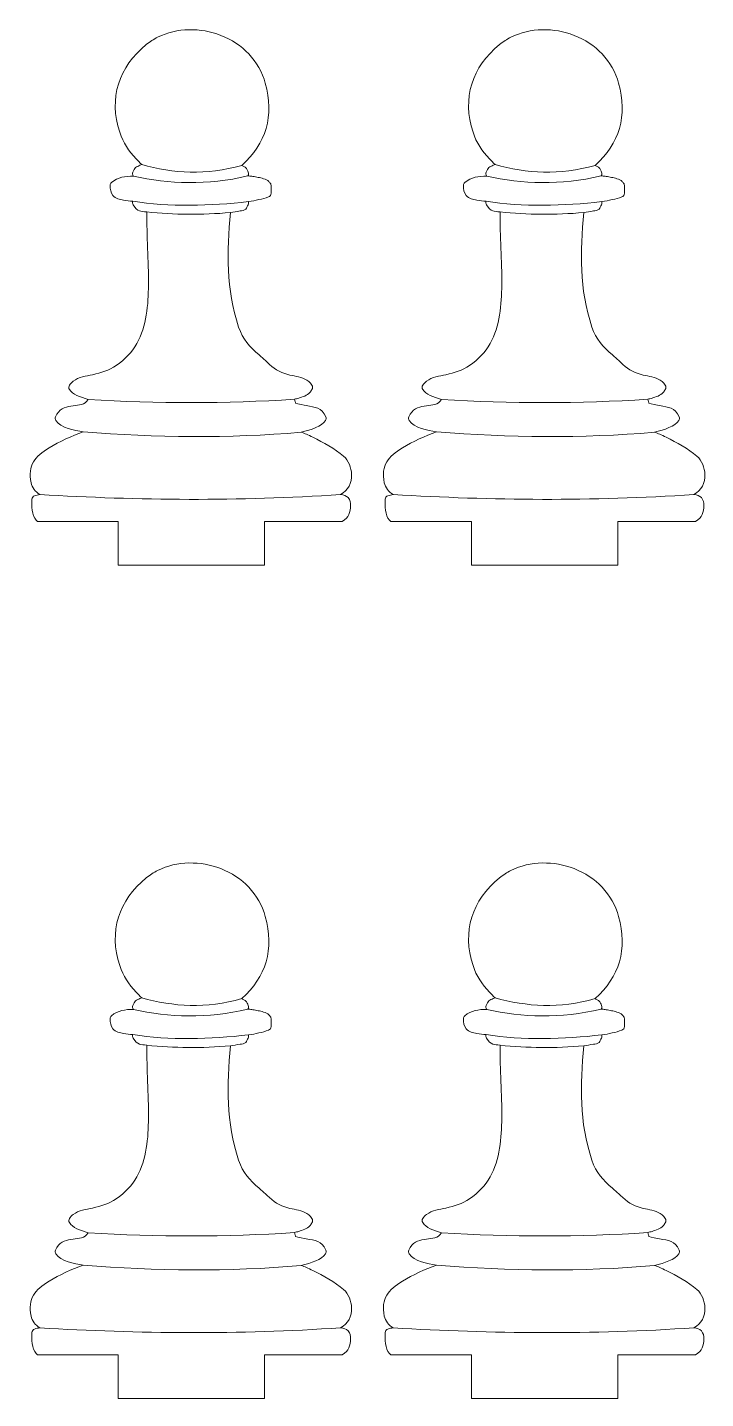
# Model space of a CAD drawing. Header units: millimetres. Extents: x 1411 to 2294, y -163 to 58.
# Drawn here: x 1626.5 to 1672.9, y -83.5 to 10.3 of the extents above; entities that cross this region are included whole.
import ezdxf

# ---------------------------------------------------------------- set-up
doc = ezdxf.new("R2010")
doc.units = ezdxf.units.MM
doc.header["$MEASUREMENT"] = 0
doc.layers.add('layer 1', color=7, linetype='Continuous')

msp = doc.modelspace()

# ---------------------------------------------------------------- linework, layer by layer
at = {"layer": 'layer 1', "color": 250, "lineweight": 9}
for points in [[(1648.0607, -23.4816), (1648.2794, -23.353), (1648.4475, -23.1947), (1648.5108, -22.9998), (1648.5108, -22.9998), (1648.6252, -22.6477), (1648.7423, -22.1521), (1648.4534, -21.8494), (1648.4534, -21.8494), (1648.3293, -21.7192), (1648.1494, -21.6569), (1647.9482, -21.6349), (1647.9482, -21.6349), (1648.458, -21.3512), (1648.7294, -20.8624), (1648.7006, -20.2605), (1648.7006, -20.2605), (1648.6806, -19.8409), (1648.4872, -19.2849), (1648.1543, -19.0098), (1648.1543, -19.0098), (1647.5483, -18.509), (1646.7451, -18.0755), (1646.0447, -17.7181), (1646.0447, -17.7181), (1645.7314, -17.5583), (1645.4729, -17.4487), (1645.2411, -17.3762), (1645.2411, -17.3762), (1645.945, -17.216), (1646.6455, -16.9667), (1646.908, -16.5745), (1646.908, -16.5745), (1646.9599, -16.4967), (1646.9673, -16.405), (1646.9283, -16.32), (1646.9283, -16.32), (1646.6315, -15.6728), (1646.2217, -15.662), (1645.5971, -15.5514), (1645.5971, -15.5514), (1645.4884, -15.5323), (1644.9915, -15.4483), (1644.8574, -15.3843), (1644.8574, -15.3843), (1644.8522, -15.3572), (1644.8486, -15.3257), (1644.8436, -15.3015), (1644.8436, -15.3015), (1644.8305, -15.2377), (1644.812, -15.1773), (1644.7875, -15.1183), (1644.7875, -15.1183), (1644.889, -15.0941), (1644.9879, -15.0672), (1645.0826, -15.0374), (1645.0826, -15.0374), (1645.3315, -14.9592), (1645.6636, -14.8649), (1645.8378, -14.6582), (1645.8378, -14.6582), (1645.8922, -14.5937), (1645.9339, -14.52), (1645.9815, -14.4506), (1645.9815, -14.4506), (1646.0451, -14.3579), (1646.0438, -14.2411), (1645.9782, -14.1498), (1645.9782, -14.1498), (1645.8509, -13.9728), (1645.6948, -13.8362), (1645.4999, -13.738), (1645.4999, -13.738), (1645.1492, -13.5611), (1644.7072, -13.5306), (1644.327, -13.4272), (1644.327, -13.4272), (1643.7647, -13.2742), (1643.3298, -12.9913), (1642.916, -12.5829), (1642.916, -12.5829), (1642.7402, -12.4094), (1642.5546, -12.2476), (1642.3691, -12.085), (1642.3691, -12.085), (1641.7018, -11.5003), (1641.2586, -11.0437), (1640.9703, -10.1753), (1640.9703, -10.1753), (1640.0952, -7.5389), (1640.1538, -5.059), (1640.4104, -2.3386), (1640.4104, -2.3386), (1640.6282, -2.2983), (1640.8461, -2.263), (1641.0664, -2.2339), (1641.0664, -2.2339), (1641.2036, -2.2156), (1641.3517, -2.2074), (1641.4546, -2.1019), (1641.4546, -2.1019), (1641.5249, -2.0296), (1641.5579, -1.9061), (1641.6144, -1.8154), (1641.6144, -1.8154), (1641.6587, -1.7445), (1641.6668, -1.6635), (1641.6383, -1.5872), (1641.6383, -1.5872), (1642.1246, -1.5174), (1642.6007, -1.4175), (1643.0171, -1.2704), (1643.0171, -1.2704), (1643.1245, -1.2325), (1643.1928, -1.1348), (1643.1916, -1.021), (1643.1916, -1.021), (1643.1916, -1.021), (1643.1859, -0.478), (1643.1859, -0.478), (1643.1859, -0.478), (1643.185, -0.4014), (1643.1551, -0.3356), (1643.0976, -0.2848), (1643.0976, -0.2848), (1643.0476, -0.2407), (1643.0055, -0.1819), (1642.9612, -0.1442), (1642.9612, -0.1442), (1642.8826, -0.0775), (1642.6753, -0.0299), (1642.5751, 0.0032), (1642.5751, 0.0032), (1642.4687, 0.0384), (1642.3224, 0.0615), (1642.2111, 0.0834), (1642.2111, 0.0834), (1642.0988, 0.1055), (1641.9766, 0.1321), (1641.8634, 0.1458), (1641.8634, 0.1458), (1641.7765, 0.1562), (1641.6908, 0.1653), (1641.6059, 0.1708), (1641.6059, 0.1708), (1641.657, 0.2468), (1641.6651, 0.3368), (1641.6284, 0.4211), (1641.6284, 0.4211), (1641.5831, 0.525), (1641.5493, 0.6602), (1641.4556, 0.729), (1641.4556, 0.729), (1641.4028, 0.7677), (1641.3388, 0.7846), (1641.2704, 0.8353), (1641.2704, 0.8353), (1641.2402, 0.8577), (1641.2106, 0.8755), (1641.1815, 0.8908), (1641.1815, 0.8908), (1642.8524, 2.36), (1643.4099, 4.2925), (1642.7953, 6.5129), (1642.7953, 6.5129), (1642.3682, 8.0564), (1641.2251, 9.2117), (1639.748, 9.7876), (1639.748, 9.7876), (1638.3765, 10.3222), (1636.7561, 10.3306), (1635.4285, 9.6605), (1635.4285, 9.6605), (1635.1528, 9.5214), (1634.8922, 9.3538), (1634.6524, 9.159), (1634.6524, 9.159), (1632.7647, 7.6251), (1632.0685, 5.4888), (1632.8318, 3.1542), (1632.8318, 3.1542), (1633.0739, 2.4138), (1633.427, 1.8957), (1633.9588, 1.3385), (1633.9588, 1.3385), (1634.0832, 1.2081), (1634.2107, 1.0807), (1634.3369, 0.952), (1634.3369, 0.952), (1634.2958, 0.9369), (1634.2558, 0.9177), (1634.2122, 0.8934), (1634.2122, 0.8934), (1634.1304, 0.8478), (1633.9872, 0.7991), (1633.9223, 0.7463), (1633.9223, 0.7463), (1633.8279, 0.6694), (1633.7846, 0.5327), (1633.7356, 0.4238), (1633.7356, 0.4238), (1633.6976, 0.3393), (1633.7051, 0.2485), (1633.7566, 0.1714), (1633.7566, 0.1714), (1633.7616, 0.1639), (1633.7665, 0.1562), (1633.7715, 0.1484), (1633.7715, 0.1484), (1633.2296, 0.1622), (1632.6975, 0.0746), (1632.2684, -0.2788), (1632.2684, -0.2788), (1632.2035, -0.3324), (1632.1703, -0.4059), (1632.1732, -0.4899), (1632.1732, -0.4899), (1632.1815, -0.7283), (1632.2092, -0.9818), (1632.3674, -1.1722), (1632.3674, -1.1722), (1632.546, -1.3872), (1632.8347, -1.4525), (1633.098, -1.4937), (1633.098, -1.4937), (1633.3063, -1.5263), (1633.5205, -1.5496), (1633.7354, -1.5698), (1633.7354, -1.5698), (1633.6992, -1.649), (1633.7043, -1.7365), (1633.7504, -1.8126), (1633.7504, -1.8126), (1634.0452, -2.2985), (1634.2807, -2.2502), (1634.6796, -2.2944), (1634.6796, -2.2944), (1634.6801, -3.9641), (1634.812, -5.6302), (1634.7988, -7.296), (1634.7988, -7.296), (1634.7882, -8.6276), (1634.676, -10.1153), (1634.0087, -11.2984), (1634.0087, -11.2984), (1633.6598, -11.9169), (1633.1855, -12.4093), (1632.5954, -12.8024), (1632.5954, -12.8024), (1632.0807, -13.1453), (1631.5743, -13.3124), (1630.976, -13.4386), (1630.976, -13.4386), (1630.5425, -13.5301), (1630.0158, -13.5999), (1629.6575, -13.8769), (1629.6575, -13.8769), (1629.5551, -13.956), (1629.4678, -14.0498), (1629.396, -14.1574), (1629.396, -14.1574), (1629.3376, -14.245), (1629.336, -14.3522), (1629.3919, -14.4414), (1629.3919, -14.4414), (1629.6006, -14.7746), (1630.1342, -14.9881), (1630.6736, -15.1273), (1630.6736, -15.1273), (1630.6736, -15.1273), (1630.5687, -15.2752), (1630.5687, -15.2752), (1630.5687, -15.2752), (1630.0465, -15.7966), (1628.9108, -15.2467), (1628.4415, -16.3245), (1628.4415, -16.3245), (1628.4049, -16.4085), (1628.4128, -16.4979), (1628.4637, -16.5741), (1628.4637, -16.5741), (1628.8103, -17.0943), (1629.7145, -17.2446), (1630.3381, -17.3595), (1630.3381, -17.3595), (1629.5743, -17.6106), (1628.6904, -18.025), (1628.0122, -18.4422), (1628.0122, -18.4422), (1627.0307, -19.0458), (1626.5186, -19.6228), (1626.7634, -20.84), (1626.7634, -20.84), (1626.8309, -21.176), (1627.058, -21.4367), (1627.3662, -21.6401), (1627.3662, -21.6401), (1627.2502, -21.6567), (1627.1313, -21.683), (1627.0088, -21.7211), (1627.0088, -21.7211), (1626.8996, -21.7552), (1626.8276, -21.8508), (1626.8251, -21.9652), (1626.8251, -21.9652), (1626.8154, -22.415), (1626.7956, -23.0479), (1627.121, -23.4026), (1627.121, -23.4026), (1627.1468, -23.4307), (1627.1749, -23.457), (1627.2048, -23.4816), (1627.2048, -23.4816), (1627.2048, -23.4816), (1632.7308, -23.4816), (1632.7308, -23.4816), (1632.7308, -23.4816), (1632.7308, -23.4816), (1632.7308, -26.4816), (1632.7308, -26.4816), (1632.7308, -26.4816), (1632.7308, -26.4816), (1642.7308, -26.4816), (1642.7308, -26.4816), (1642.7308, -26.4816), (1642.7308, -26.4816), (1642.7308, -23.4816), (1642.7308, -23.4816), (1642.7308, -23.4816), (1642.7308, -23.4816), (1648.0607, -23.4816), (1648.0607, -23.4816)], [(1672.234, -23.4816), (1672.4527, -23.353), (1672.6208, -23.1947), (1672.6841, -22.9998), (1672.6841, -22.9998), (1672.7985, -22.6477), (1672.9156, -22.1521), (1672.6267, -21.8494), (1672.6267, -21.8494), (1672.5026, -21.7192), (1672.3227, -21.6569), (1672.1215, -21.6349), (1672.1215, -21.6349), (1672.6313, -21.3512), (1672.9027, -20.8624), (1672.8739, -20.2605), (1672.8739, -20.2605), (1672.8539, -19.8409), (1672.6605, -19.2849), (1672.3276, -19.0098), (1672.3276, -19.0098), (1671.7216, -18.509), (1670.9184, -18.0755), (1670.218, -17.7181), (1670.218, -17.7181), (1669.9047, -17.5583), (1669.6462, -17.4487), (1669.4144, -17.3762), (1669.4144, -17.3762), (1670.1183, -17.216), (1670.8188, -16.9667), (1671.0813, -16.5745), (1671.0813, -16.5745), (1671.1332, -16.4967), (1671.1406, -16.405), (1671.1016, -16.32), (1671.1016, -16.32), (1670.8048, -15.6728), (1670.395, -15.662), (1669.7704, -15.5514), (1669.7704, -15.5514), (1669.6617, -15.5323), (1669.1648, -15.4483), (1669.0307, -15.3843), (1669.0307, -15.3843), (1669.0255, -15.3572), (1669.0219, -15.3257), (1669.0169, -15.3015), (1669.0169, -15.3015), (1669.0038, -15.2377), (1668.9853, -15.1773), (1668.9608, -15.1183), (1668.9608, -15.1183), (1669.0623, -15.0941), (1669.1612, -15.0672), (1669.2559, -15.0374), (1669.2559, -15.0374), (1669.5048, -14.9592), (1669.8369, -14.8649), (1670.0111, -14.6582), (1670.0111, -14.6582), (1670.0655, -14.5937), (1670.1072, -14.52), (1670.1548, -14.4506), (1670.1548, -14.4506), (1670.2184, -14.3579), (1670.2171, -14.2411), (1670.1515, -14.1498), (1670.1515, -14.1498), (1670.0242, -13.9728), (1669.8681, -13.8362), (1669.6732, -13.738), (1669.6732, -13.738), (1669.3225, -13.5611), (1668.8805, -13.5306), (1668.5003, -13.4272), (1668.5003, -13.4272), (1667.938, -13.2742), (1667.5031, -12.9913), (1667.0893, -12.5829), (1667.0893, -12.5829), (1666.9135, -12.4094), (1666.7279, -12.2476), (1666.5424, -12.085), (1666.5424, -12.085), (1665.8751, -11.5003), (1665.4319, -11.0437), (1665.1436, -10.1753), (1665.1436, -10.1753), (1664.2685, -7.5389), (1664.3271, -5.059), (1664.5837, -2.3386), (1664.5837, -2.3386), (1664.8015, -2.2983), (1665.0194, -2.263), (1665.2397, -2.2339), (1665.2397, -2.2339), (1665.3769, -2.2156), (1665.525, -2.2074), (1665.6279, -2.1019), (1665.6279, -2.1019), (1665.6982, -2.0296), (1665.7312, -1.9061), (1665.7877, -1.8154), (1665.7877, -1.8154), (1665.832, -1.7445), (1665.8401, -1.6635), (1665.8116, -1.5872), (1665.8116, -1.5872), (1666.2979, -1.5174), (1666.774, -1.4175), (1667.1904, -1.2704), (1667.1904, -1.2704), (1667.2978, -1.2325), (1667.3661, -1.1348), (1667.3649, -1.021), (1667.3649, -1.021), (1667.3649, -1.021), (1667.3592, -0.478), (1667.3592, -0.478), (1667.3592, -0.478), (1667.3583, -0.4014), (1667.3284, -0.3356), (1667.2709, -0.2848), (1667.2709, -0.2848), (1667.2209, -0.2407), (1667.1788, -0.1819), (1667.1345, -0.1442), (1667.1345, -0.1442), (1667.0559, -0.0775), (1666.8486, -0.0299), (1666.7484, 0.0032), (1666.7484, 0.0032), (1666.642, 0.0384), (1666.4957, 0.0615), (1666.3844, 0.0834), (1666.3844, 0.0834), (1666.2721, 0.1055), (1666.1499, 0.1321), (1666.0367, 0.1458), (1666.0367, 0.1458), (1665.9498, 0.1562), (1665.8641, 0.1653), (1665.7792, 0.1708), (1665.7792, 0.1708), (1665.8303, 0.2468), (1665.8384, 0.3368), (1665.8017, 0.4211), (1665.8017, 0.4211), (1665.7564, 0.525), (1665.7226, 0.6602), (1665.6289, 0.729), (1665.6289, 0.729), (1665.5761, 0.7677), (1665.5121, 0.7846), (1665.4437, 0.8353), (1665.4437, 0.8353), (1665.4135, 0.8577), (1665.3839, 0.8755), (1665.3548, 0.8908), (1665.3548, 0.8908), (1667.0257, 2.36), (1667.5832, 4.2925), (1666.9686, 6.5129), (1666.9686, 6.5129), (1666.5415, 8.0564), (1665.3984, 9.2117), (1663.9213, 9.7876), (1663.9213, 9.7876), (1662.5498, 10.3222), (1660.9294, 10.3306), (1659.6018, 9.6605), (1659.6018, 9.6605), (1659.3261, 9.5214), (1659.0655, 9.3538), (1658.8257, 9.159), (1658.8257, 9.159), (1656.938, 7.6251), (1656.2418, 5.4888), (1657.0051, 3.1542), (1657.0051, 3.1542), (1657.2472, 2.4138), (1657.6003, 1.8957), (1658.1321, 1.3385), (1658.1321, 1.3385), (1658.2565, 1.2081), (1658.384, 1.0807), (1658.5102, 0.952), (1658.5102, 0.952), (1658.4691, 0.9369), (1658.4291, 0.9177), (1658.3855, 0.8934), (1658.3855, 0.8934), (1658.3037, 0.8478), (1658.1605, 0.7991), (1658.0956, 0.7463), (1658.0956, 0.7463), (1658.0012, 0.6694), (1657.9579, 0.5327), (1657.9089, 0.4238), (1657.9089, 0.4238), (1657.8709, 0.3393), (1657.8784, 0.2485), (1657.9299, 0.1714), (1657.9299, 0.1714), (1657.9349, 0.1639), (1657.9398, 0.1562), (1657.9448, 0.1484), (1657.9448, 0.1484), (1657.4029, 0.1622), (1656.8708, 0.0746), (1656.4417, -0.2788), (1656.4417, -0.2788), (1656.3768, -0.3324), (1656.3436, -0.4059), (1656.3465, -0.4899), (1656.3465, -0.4899), (1656.3548, -0.7283), (1656.3825, -0.9818), (1656.5407, -1.1722), (1656.5407, -1.1722), (1656.7193, -1.3872), (1657.008, -1.4525), (1657.2713, -1.4937), (1657.2713, -1.4937), (1657.4796, -1.5263), (1657.6938, -1.5496), (1657.9087, -1.5698), (1657.9087, -1.5698), (1657.8725, -1.649), (1657.8776, -1.7365), (1657.9237, -1.8126), (1657.9237, -1.8126), (1658.2185, -2.2985), (1658.454, -2.2502), (1658.8529, -2.2944), (1658.8529, -2.2944), (1658.8534, -3.9641), (1658.9853, -5.6302), (1658.9721, -7.296), (1658.9721, -7.296), (1658.9615, -8.6276), (1658.8493, -10.1153), (1658.182, -11.2984), (1658.182, -11.2984), (1657.8331, -11.9169), (1657.3588, -12.4093), (1656.7687, -12.8024), (1656.7687, -12.8024), (1656.254, -13.1453), (1655.7476, -13.3124), (1655.1493, -13.4386), (1655.1493, -13.4386), (1654.7158, -13.5301), (1654.1891, -13.5999), (1653.8308, -13.8769), (1653.8308, -13.8769), (1653.7284, -13.956), (1653.6411, -14.0498), (1653.5693, -14.1574), (1653.5693, -14.1574), (1653.5109, -14.245), (1653.5093, -14.3522), (1653.5652, -14.4414), (1653.5652, -14.4414), (1653.7739, -14.7746), (1654.3075, -14.9881), (1654.8469, -15.1273), (1654.8469, -15.1273), (1654.8469, -15.1273), (1654.742, -15.2752), (1654.742, -15.2752), (1654.742, -15.2752), (1654.2198, -15.7966), (1653.0841, -15.2467), (1652.6148, -16.3245), (1652.6148, -16.3245), (1652.5782, -16.4085), (1652.5861, -16.4979), (1652.637, -16.5741), (1652.637, -16.5741), (1652.9836, -17.0943), (1653.8878, -17.2446), (1654.5114, -17.3595), (1654.5114, -17.3595), (1653.7476, -17.6106), (1652.8637, -18.025), (1652.1855, -18.4422), (1652.1855, -18.4422), (1651.204, -19.0458), (1650.6919, -19.6228), (1650.9367, -20.84), (1650.9367, -20.84), (1651.0042, -21.176), (1651.2313, -21.4367), (1651.5395, -21.6401), (1651.5395, -21.6401), (1651.4235, -21.6567), (1651.3046, -21.683), (1651.1821, -21.7211), (1651.1821, -21.7211), (1651.0729, -21.7552), (1651.0009, -21.8508), (1650.9984, -21.9652), (1650.9984, -21.9652), (1650.9887, -22.415), (1650.9689, -23.0479), (1651.2943, -23.4026), (1651.2943, -23.4026), (1651.3201, -23.4307), (1651.3482, -23.457), (1651.3781, -23.4816), (1651.3781, -23.4816), (1651.3781, -23.4816), (1656.9041, -23.4816), (1656.9041, -23.4816), (1656.9041, -23.4816), (1656.9041, -23.4816), (1656.9041, -26.4816), (1656.9041, -26.4816), (1656.9041, -26.4816), (1656.9041, -26.4816), (1666.9041, -26.4816), (1666.9041, -26.4816), (1666.9041, -26.4816), (1666.9041, -26.4816), (1666.9041, -23.4816), (1666.9041, -23.4816), (1666.9041, -23.4816), (1666.9041, -23.4816), (1672.234, -23.4816), (1672.234, -23.4816)], [(1648.0607, -80.5155), (1648.2794, -80.3869), (1648.4475, -80.2286), (1648.5108, -80.0337), (1648.5108, -80.0337), (1648.6252, -79.6816), (1648.7423, -79.186), (1648.4534, -78.8833), (1648.4534, -78.8833), (1648.3293, -78.7531), (1648.1494, -78.6908), (1647.9482, -78.6688), (1647.9482, -78.6688), (1648.458, -78.3851), (1648.7294, -77.8963), (1648.7006, -77.2944), (1648.7006, -77.2944), (1648.6806, -76.8748), (1648.4872, -76.3188), (1648.1543, -76.0437), (1648.1543, -76.0437), (1647.5483, -75.5429), (1646.7451, -75.1094), (1646.0447, -74.752), (1646.0447, -74.752), (1645.7314, -74.5922), (1645.4729, -74.4826), (1645.2411, -74.4101), (1645.2411, -74.4101), (1645.945, -74.2499), (1646.6455, -74.0006), (1646.908, -73.6084), (1646.908, -73.6084), (1646.9599, -73.5306), (1646.9673, -73.4389), (1646.9283, -73.3539), (1646.9283, -73.3539), (1646.6315, -72.7067), (1646.2217, -72.6959), (1645.5971, -72.5853), (1645.5971, -72.5853), (1645.4884, -72.5662), (1644.9915, -72.4822), (1644.8574, -72.4182), (1644.8574, -72.4182), (1644.8522, -72.3911), (1644.8486, -72.3596), (1644.8436, -72.3354), (1644.8436, -72.3354), (1644.8305, -72.2716), (1644.812, -72.2112), (1644.7875, -72.1522), (1644.7875, -72.1522), (1644.889, -72.128), (1644.9879, -72.1011), (1645.0826, -72.0713), (1645.0826, -72.0713), (1645.3315, -71.9931), (1645.6636, -71.8988), (1645.8378, -71.6921), (1645.8378, -71.6921), (1645.8922, -71.6276), (1645.9339, -71.5539), (1645.9815, -71.4845), (1645.9815, -71.4845), (1646.0451, -71.3918), (1646.0438, -71.275), (1645.9782, -71.1837), (1645.9782, -71.1837), (1645.8509, -71.0067), (1645.6948, -70.8701), (1645.4999, -70.7719), (1645.4999, -70.7719), (1645.1492, -70.595), (1644.7072, -70.5645), (1644.327, -70.4611), (1644.327, -70.4611), (1643.7647, -70.3081), (1643.3298, -70.0252), (1642.916, -69.6168), (1642.916, -69.6168), (1642.7402, -69.4433), (1642.5546, -69.2815), (1642.3691, -69.1189), (1642.3691, -69.1189), (1641.7018, -68.5342), (1641.2586, -68.0776), (1640.9703, -67.2092), (1640.9703, -67.2092), (1640.0952, -64.5728), (1640.1538, -62.0929), (1640.4104, -59.3725), (1640.4104, -59.3725), (1640.6282, -59.3322), (1640.8461, -59.2969), (1641.0664, -59.2678), (1641.0664, -59.2678), (1641.2036, -59.2495), (1641.3517, -59.2413), (1641.4546, -59.1358), (1641.4546, -59.1358), (1641.5249, -59.0635), (1641.5579, -58.94), (1641.6144, -58.8493), (1641.6144, -58.8493), (1641.6587, -58.7784), (1641.6668, -58.6974), (1641.6383, -58.6211), (1641.6383, -58.6211), (1642.1246, -58.5513), (1642.6007, -58.4514), (1643.0171, -58.3043), (1643.0171, -58.3043), (1643.1245, -58.2664), (1643.1928, -58.1687), (1643.1916, -58.0549), (1643.1916, -58.0549), (1643.1916, -58.0549), (1643.1859, -57.5119), (1643.1859, -57.5119), (1643.1859, -57.5119), (1643.185, -57.4353), (1643.1551, -57.3695), (1643.0976, -57.3187), (1643.0976, -57.3187), (1643.0476, -57.2746), (1643.0055, -57.2158), (1642.9612, -57.1781), (1642.9612, -57.1781), (1642.8826, -57.1114), (1642.6753, -57.0638), (1642.5751, -57.0307), (1642.5751, -57.0307), (1642.4687, -56.9955), (1642.3224, -56.9724), (1642.2111, -56.9505), (1642.2111, -56.9505), (1642.0988, -56.9284), (1641.9766, -56.9018), (1641.8634, -56.8881), (1641.8634, -56.8881), (1641.7765, -56.8777), (1641.6908, -56.8686), (1641.6059, -56.8631), (1641.6059, -56.8631), (1641.657, -56.7871), (1641.6651, -56.6971), (1641.6284, -56.6128), (1641.6284, -56.6128), (1641.5831, -56.5089), (1641.5493, -56.3737), (1641.4556, -56.3049), (1641.4556, -56.3049), (1641.4028, -56.2662), (1641.3388, -56.2493), (1641.2704, -56.1986), (1641.2704, -56.1986), (1641.2402, -56.1762), (1641.2106, -56.1584), (1641.1815, -56.1431), (1641.1815, -56.1431), (1642.8524, -54.6739), (1643.4099, -52.7414), (1642.7953, -50.521), (1642.7953, -50.521), (1642.3682, -48.9775), (1641.2251, -47.8222), (1639.748, -47.2463), (1639.748, -47.2463), (1638.3765, -46.7117), (1636.7561, -46.7033), (1635.4285, -47.3734), (1635.4285, -47.3734), (1635.1528, -47.5125), (1634.8922, -47.6801), (1634.6524, -47.8749), (1634.6524, -47.8749), (1632.7647, -49.4088), (1632.0685, -51.5451), (1632.8318, -53.8797), (1632.8318, -53.8797), (1633.0739, -54.6201), (1633.427, -55.1382), (1633.9588, -55.6954), (1633.9588, -55.6954), (1634.0832, -55.8258), (1634.2107, -55.9532), (1634.3369, -56.0819), (1634.3369, -56.0819), (1634.2958, -56.097), (1634.2558, -56.1162), (1634.2122, -56.1405), (1634.2122, -56.1405), (1634.1304, -56.1861), (1633.9872, -56.2348), (1633.9223, -56.2876), (1633.9223, -56.2876), (1633.8279, -56.3645), (1633.7846, -56.5012), (1633.7356, -56.6101), (1633.7356, -56.6101), (1633.6976, -56.6946), (1633.7051, -56.7854), (1633.7566, -56.8625), (1633.7566, -56.8625), (1633.7616, -56.87), (1633.7665, -56.8777), (1633.7715, -56.8855), (1633.7715, -56.8855), (1633.2296, -56.8717), (1632.6975, -56.9593), (1632.2684, -57.3127), (1632.2684, -57.3127), (1632.2035, -57.3663), (1632.1703, -57.4398), (1632.1732, -57.5238), (1632.1732, -57.5238), (1632.1815, -57.7622), (1632.2092, -58.0157), (1632.3674, -58.2061), (1632.3674, -58.2061), (1632.546, -58.4211), (1632.8347, -58.4864), (1633.098, -58.5276), (1633.098, -58.5276), (1633.3063, -58.5602), (1633.5205, -58.5835), (1633.7354, -58.6037), (1633.7354, -58.6037), (1633.6992, -58.6829), (1633.7043, -58.7704), (1633.7504, -58.8465), (1633.7504, -58.8465), (1634.0452, -59.3324), (1634.2807, -59.2841), (1634.6796, -59.3283), (1634.6796, -59.3283), (1634.6801, -60.998), (1634.812, -62.6641), (1634.7988, -64.3299), (1634.7988, -64.3299), (1634.7882, -65.6615), (1634.676, -67.1492), (1634.0087, -68.3323), (1634.0087, -68.3323), (1633.6598, -68.9508), (1633.1855, -69.4432), (1632.5954, -69.8363), (1632.5954, -69.8363), (1632.0807, -70.1792), (1631.5743, -70.3463), (1630.976, -70.4725), (1630.976, -70.4725), (1630.5425, -70.564), (1630.0158, -70.6338), (1629.6575, -70.9108), (1629.6575, -70.9108), (1629.5551, -70.9899), (1629.4678, -71.0837), (1629.396, -71.1913), (1629.396, -71.1913), (1629.3376, -71.2789), (1629.336, -71.3861), (1629.3919, -71.4753), (1629.3919, -71.4753), (1629.6006, -71.8085), (1630.1342, -72.022), (1630.6736, -72.1612), (1630.6736, -72.1612), (1630.6736, -72.1612), (1630.5687, -72.3091), (1630.5687, -72.3091), (1630.5687, -72.3091), (1630.0465, -72.8305), (1628.9108, -72.2806), (1628.4415, -73.3584), (1628.4415, -73.3584), (1628.4049, -73.4424), (1628.4128, -73.5318), (1628.4637, -73.608), (1628.4637, -73.608), (1628.8103, -74.1282), (1629.7145, -74.2785), (1630.3381, -74.3934), (1630.3381, -74.3934), (1629.5743, -74.6445), (1628.6904, -75.0589), (1628.0122, -75.4761), (1628.0122, -75.4761), (1627.0307, -76.0797), (1626.5186, -76.6567), (1626.7634, -77.8739), (1626.7634, -77.8739), (1626.8309, -78.2099), (1627.058, -78.4706), (1627.3662, -78.674), (1627.3662, -78.674), (1627.2502, -78.6906), (1627.1313, -78.7169), (1627.0088, -78.755), (1627.0088, -78.755), (1626.8996, -78.7891), (1626.8276, -78.8847), (1626.8251, -78.9991), (1626.8251, -78.9991), (1626.8154, -79.4489), (1626.7956, -80.0818), (1627.121, -80.4365), (1627.121, -80.4365), (1627.1468, -80.4646), (1627.1749, -80.4909), (1627.2048, -80.5155), (1627.2048, -80.5155), (1627.2048, -80.5155), (1632.7308, -80.5155), (1632.7308, -80.5155), (1632.7308, -80.5155), (1632.7308, -80.5155), (1632.7308, -83.5155), (1632.7308, -83.5155), (1632.7308, -83.5155), (1632.7308, -83.5155), (1642.7308, -83.5155), (1642.7308, -83.5155), (1642.7308, -83.5155), (1642.7308, -83.5155), (1642.7308, -80.5155), (1642.7308, -80.5155), (1642.7308, -80.5155), (1642.7308, -80.5155), (1648.0607, -80.5155), (1648.0607, -80.5155)], [(1672.234, -80.5155), (1672.4527, -80.3869), (1672.6208, -80.2286), (1672.6841, -80.0337), (1672.6841, -80.0337), (1672.7985, -79.6816), (1672.9156, -79.186), (1672.6267, -78.8833), (1672.6267, -78.8833), (1672.5026, -78.7531), (1672.3227, -78.6908), (1672.1215, -78.6688), (1672.1215, -78.6688), (1672.6313, -78.3851), (1672.9027, -77.8963), (1672.8739, -77.2944), (1672.8739, -77.2944), (1672.8539, -76.8748), (1672.6605, -76.3188), (1672.3276, -76.0437), (1672.3276, -76.0437), (1671.7216, -75.5429), (1670.9184, -75.1094), (1670.218, -74.752), (1670.218, -74.752), (1669.9047, -74.5922), (1669.6462, -74.4826), (1669.4144, -74.4101), (1669.4144, -74.4101), (1670.1183, -74.2499), (1670.8188, -74.0006), (1671.0813, -73.6084), (1671.0813, -73.6084), (1671.1332, -73.5306), (1671.1406, -73.4389), (1671.1016, -73.3539), (1671.1016, -73.3539), (1670.8048, -72.7067), (1670.395, -72.6959), (1669.7704, -72.5853), (1669.7704, -72.5853), (1669.6617, -72.5662), (1669.1648, -72.4822), (1669.0307, -72.4182), (1669.0307, -72.4182), (1669.0255, -72.3911), (1669.0219, -72.3596), (1669.0169, -72.3354), (1669.0169, -72.3354), (1669.0038, -72.2716), (1668.9853, -72.2112), (1668.9608, -72.1522), (1668.9608, -72.1522), (1669.0623, -72.128), (1669.1612, -72.1011), (1669.2559, -72.0713), (1669.2559, -72.0713), (1669.5048, -71.9931), (1669.8369, -71.8988), (1670.0111, -71.6921), (1670.0111, -71.6921), (1670.0655, -71.6276), (1670.1072, -71.5539), (1670.1548, -71.4845), (1670.1548, -71.4845), (1670.2184, -71.3918), (1670.2171, -71.275), (1670.1515, -71.1837), (1670.1515, -71.1837), (1670.0242, -71.0067), (1669.8681, -70.8701), (1669.6732, -70.7719), (1669.6732, -70.7719), (1669.3225, -70.595), (1668.8805, -70.5645), (1668.5003, -70.4611), (1668.5003, -70.4611), (1667.938, -70.3081), (1667.5031, -70.0252), (1667.0893, -69.6168), (1667.0893, -69.6168), (1666.9135, -69.4433), (1666.7279, -69.2815), (1666.5424, -69.1189), (1666.5424, -69.1189), (1665.8751, -68.5342), (1665.4319, -68.0776), (1665.1436, -67.2092), (1665.1436, -67.2092), (1664.2685, -64.5728), (1664.3271, -62.0929), (1664.5837, -59.3725), (1664.5837, -59.3725), (1664.8015, -59.3322), (1665.0194, -59.2969), (1665.2397, -59.2678), (1665.2397, -59.2678), (1665.3769, -59.2495), (1665.525, -59.2413), (1665.6279, -59.1358), (1665.6279, -59.1358), (1665.6982, -59.0635), (1665.7312, -58.94), (1665.7877, -58.8493), (1665.7877, -58.8493), (1665.832, -58.7784), (1665.8401, -58.6974), (1665.8116, -58.6211), (1665.8116, -58.6211), (1666.2979, -58.5513), (1666.774, -58.4514), (1667.1904, -58.3043), (1667.1904, -58.3043), (1667.2978, -58.2664), (1667.3661, -58.1687), (1667.3649, -58.0549), (1667.3649, -58.0549), (1667.3649, -58.0549), (1667.3592, -57.5119), (1667.3592, -57.5119), (1667.3592, -57.5119), (1667.3583, -57.4353), (1667.3284, -57.3695), (1667.2709, -57.3187), (1667.2709, -57.3187), (1667.2209, -57.2746), (1667.1788, -57.2158), (1667.1345, -57.1781), (1667.1345, -57.1781), (1667.0559, -57.1114), (1666.8486, -57.0638), (1666.7484, -57.0307), (1666.7484, -57.0307), (1666.642, -56.9955), (1666.4957, -56.9724), (1666.3844, -56.9505), (1666.3844, -56.9505), (1666.2721, -56.9284), (1666.1499, -56.9018), (1666.0367, -56.8881), (1666.0367, -56.8881), (1665.9498, -56.8777), (1665.8641, -56.8686), (1665.7792, -56.8631), (1665.7792, -56.8631), (1665.8303, -56.7871), (1665.8384, -56.6971), (1665.8017, -56.6128), (1665.8017, -56.6128), (1665.7564, -56.5089), (1665.7226, -56.3737), (1665.6289, -56.3049), (1665.6289, -56.3049), (1665.5761, -56.2662), (1665.5121, -56.2493), (1665.4437, -56.1986), (1665.4437, -56.1986), (1665.4135, -56.1762), (1665.3839, -56.1584), (1665.3548, -56.1431), (1665.3548, -56.1431), (1667.0257, -54.6739), (1667.5832, -52.7414), (1666.9686, -50.521), (1666.9686, -50.521), (1666.5415, -48.9775), (1665.3984, -47.8222), (1663.9213, -47.2463), (1663.9213, -47.2463), (1662.5498, -46.7117), (1660.9294, -46.7033), (1659.6018, -47.3734), (1659.6018, -47.3734), (1659.3261, -47.5125), (1659.0655, -47.6801), (1658.8257, -47.8749), (1658.8257, -47.8749), (1656.938, -49.4088), (1656.2418, -51.5451), (1657.0051, -53.8797), (1657.0051, -53.8797), (1657.2472, -54.6201), (1657.6003, -55.1382), (1658.1321, -55.6954), (1658.1321, -55.6954), (1658.2565, -55.8258), (1658.384, -55.9532), (1658.5102, -56.0819), (1658.5102, -56.0819), (1658.4691, -56.097), (1658.4291, -56.1162), (1658.3855, -56.1405), (1658.3855, -56.1405), (1658.3037, -56.1861), (1658.1605, -56.2348), (1658.0956, -56.2876), (1658.0956, -56.2876), (1658.0012, -56.3645), (1657.9579, -56.5012), (1657.9089, -56.6101), (1657.9089, -56.6101), (1657.8709, -56.6946), (1657.8784, -56.7854), (1657.9299, -56.8625), (1657.9299, -56.8625), (1657.9349, -56.87), (1657.9398, -56.8777), (1657.9448, -56.8855), (1657.9448, -56.8855), (1657.4029, -56.8717), (1656.8708, -56.9593), (1656.4417, -57.3127), (1656.4417, -57.3127), (1656.3768, -57.3663), (1656.3436, -57.4398), (1656.3465, -57.5238), (1656.3465, -57.5238), (1656.3548, -57.7622), (1656.3825, -58.0157), (1656.5407, -58.2061), (1656.5407, -58.2061), (1656.7193, -58.4211), (1657.008, -58.4864), (1657.2713, -58.5276), (1657.2713, -58.5276), (1657.4796, -58.5602), (1657.6938, -58.5835), (1657.9087, -58.6037), (1657.9087, -58.6037), (1657.8725, -58.6829), (1657.8776, -58.7704), (1657.9237, -58.8465), (1657.9237, -58.8465), (1658.2185, -59.3324), (1658.454, -59.2841), (1658.8529, -59.3283), (1658.8529, -59.3283), (1658.8534, -60.998), (1658.9853, -62.6641), (1658.9721, -64.3299), (1658.9721, -64.3299), (1658.9615, -65.6615), (1658.8493, -67.1492), (1658.182, -68.3323), (1658.182, -68.3323), (1657.8331, -68.9508), (1657.3588, -69.4432), (1656.7687, -69.8363), (1656.7687, -69.8363), (1656.254, -70.1792), (1655.7476, -70.3463), (1655.1493, -70.4725), (1655.1493, -70.4725), (1654.7158, -70.564), (1654.1891, -70.6338), (1653.8308, -70.9108), (1653.8308, -70.9108), (1653.7284, -70.9899), (1653.6411, -71.0837), (1653.5693, -71.1913), (1653.5693, -71.1913), (1653.5109, -71.2789), (1653.5093, -71.3861), (1653.5652, -71.4753), (1653.5652, -71.4753), (1653.7739, -71.8085), (1654.3075, -72.022), (1654.8469, -72.1612), (1654.8469, -72.1612), (1654.8469, -72.1612), (1654.742, -72.3091), (1654.742, -72.3091), (1654.742, -72.3091), (1654.2198, -72.8305), (1653.0841, -72.2806), (1652.6148, -73.3584), (1652.6148, -73.3584), (1652.5782, -73.4424), (1652.5861, -73.5318), (1652.637, -73.608), (1652.637, -73.608), (1652.9836, -74.1282), (1653.8878, -74.2785), (1654.5114, -74.3934), (1654.5114, -74.3934), (1653.7476, -74.6445), (1652.8637, -75.0589), (1652.1855, -75.4761), (1652.1855, -75.4761), (1651.204, -76.0797), (1650.6919, -76.6567), (1650.9367, -77.8739), (1650.9367, -77.8739), (1651.0042, -78.2099), (1651.2313, -78.4706), (1651.5395, -78.674), (1651.5395, -78.674), (1651.4235, -78.6906), (1651.3046, -78.7169), (1651.1821, -78.755), (1651.1821, -78.755), (1651.0729, -78.7891), (1651.0009, -78.8847), (1650.9984, -78.9991), (1650.9984, -78.9991), (1650.9887, -79.4489), (1650.9689, -80.0818), (1651.2943, -80.4365), (1651.2943, -80.4365), (1651.3201, -80.4646), (1651.3482, -80.4909), (1651.3781, -80.5155), (1651.3781, -80.5155), (1651.3781, -80.5155), (1656.9041, -80.5155), (1656.9041, -80.5155), (1656.9041, -80.5155), (1656.9041, -80.5155), (1656.9041, -83.5155), (1656.9041, -83.5155), (1656.9041, -83.5155), (1656.9041, -83.5155), (1666.9041, -83.5155), (1666.9041, -83.5155), (1666.9041, -83.5155), (1666.9041, -83.5155), (1666.9041, -80.5155), (1666.9041, -80.5155), (1666.9041, -80.5155), (1666.9041, -80.5155), (1672.234, -80.5155), (1672.234, -80.5155)]]:
    msp.add_open_spline(points, degree=3, knots=[0, 0, 0, 0, 0.0119048, 0.0119048, 0.0119048, 0.0119048, 0.0238095, 0.0238095, 0.0238095, 0.0238095, 0.0357143, 0.0357143, 0.0357143, 0.0357143, 0.047619, 0.047619, 0.047619, 0.047619, 0.0595238, 0.0595238, 0.0595238, 0.0595238, 0.0714286, 0.0714286, 0.0714286, 0.0714286, 0.0833333, 0.0833333, 0.0833333, 0.0833333, 0.0952381, 0.0952381, 0.0952381, 0.0952381, 0.1071429, 0.1071429, 0.1071429, 0.1071429, 0.1190476, 0.1190476, 0.1190476, 0.1190476, 0.1309524, 0.1309524, 0.1309524, 0.1309524, 0.1428571, 0.1428571, 0.1428571, 0.1428571, 0.1547619, 0.1547619, 0.1547619, 0.1547619, 0.1666667, 0.1666667, 0.1666667, 0.1666667, 0.1785714, 0.1785714, 0.1785714, 0.1785714, 0.1904762, 0.1904762, 0.1904762, 0.1904762, 0.202381, 0.202381, 0.202381, 0.202381, 0.2142857, 0.2142857, 0.2142857, 0.2142857, 0.2261905, 0.2261905, 0.2261905, 0.2261905, 0.2380952, 0.2380952, 0.2380952, 0.2380952, 0.25, 0.25, 0.25, 0.25, 0.2619048, 0.2619048, 0.2619048, 0.2619048, 0.2738095, 0.2738095, 0.2738095, 0.2738095, 0.2857143, 0.2857143, 0.2857143, 0.2857143, 0.297619, 0.297619, 0.297619, 0.297619, 0.3095238, 0.3095238, 0.3095238, 0.3095238, 0.3214286, 0.3214286, 0.3214286, 0.3214286, 0.3333333, 0.3333333, 0.3333333, 0.3333333, 0.3452381, 0.3452381, 0.3452381, 0.3452381, 0.3571429, 0.3571429, 0.3571429, 0.3571429, 0.3690476, 0.3690476, 0.3690476, 0.3690476, 0.3809524, 0.3809524, 0.3809524, 0.3809524, 0.3928571, 0.3928571, 0.3928571, 0.3928571, 0.4047619, 0.4047619, 0.4047619, 0.4047619, 0.4166667, 0.4166667, 0.4166667, 0.4166667, 0.4285714, 0.4285714, 0.4285714, 0.4285714, 0.4404762, 0.4404762, 0.4404762, 0.4404762, 0.452381, 0.452381, 0.452381, 0.452381, 0.4642857, 0.4642857, 0.4642857, 0.4642857, 0.4761905, 0.4761905, 0.4761905, 0.4761905, 0.4880952, 0.4880952, 0.4880952, 0.4880952, 0.5, 0.5, 0.5, 0.5, 0.5119048, 0.5119048, 0.5119048, 0.5119048, 0.5238095, 0.5238095, 0.5238095, 0.5238095, 0.5357143, 0.5357143, 0.5357143, 0.5357143, 0.547619, 0.547619, 0.547619, 0.547619, 0.5595238, 0.5595238, 0.5595238, 0.5595238, 0.5714286, 0.5714286, 0.5714286, 0.5714286, 0.5833333, 0.5833333, 0.5833333, 0.5833333, 0.5952381, 0.5952381, 0.5952381, 0.5952381, 0.6071429, 0.6071429, 0.6071429, 0.6071429, 0.6190476, 0.6190476, 0.6190476, 0.6190476, 0.6309524, 0.6309524, 0.6309524, 0.6309524, 0.6428571, 0.6428571, 0.6428571, 0.6428571, 0.6547619, 0.6547619, 0.6547619, 0.6547619, 0.6666667, 0.6666667, 0.6666667, 0.6666667, 0.6785714, 0.6785714, 0.6785714, 0.6785714, 0.6904762, 0.6904762, 0.6904762, 0.6904762, 0.702381, 0.702381, 0.702381, 0.702381, 0.7142857, 0.7142857, 0.7142857, 0.7142857, 0.7261905, 0.7261905, 0.7261905, 0.7261905, 0.7380952, 0.7380952, 0.7380952, 0.7380952, 0.75, 0.75, 0.75, 0.75, 0.7619048, 0.7619048, 0.7619048, 0.7619048, 0.7738095, 0.7738095, 0.7738095, 0.7738095, 0.7857143, 0.7857143, 0.7857143, 0.7857143, 0.797619, 0.797619, 0.797619, 0.797619, 0.8095238, 0.8095238, 0.8095238, 0.8095238, 0.8214286, 0.8214286, 0.8214286, 0.8214286, 0.8333333, 0.8333333, 0.8333333, 0.8333333, 0.8452381, 0.8452381, 0.8452381, 0.8452381, 0.8571429, 0.8571429, 0.8571429, 0.8571429, 0.8690476, 0.8690476, 0.8690476, 0.8690476, 0.8809524, 0.8809524, 0.8809524, 0.8809524, 0.8928571, 0.8928571, 0.8928571, 0.8928571, 0.9047619, 0.9047619, 0.9047619, 0.9047619, 0.9166667, 0.9166667, 0.9166667, 0.9166667, 0.9285714, 0.9285714, 0.9285714, 0.9285714, 0.9404762, 0.9404762, 0.9404762, 0.9404762, 0.952381, 0.952381, 0.952381, 0.952381, 0.9642857, 0.9642857, 0.9642857, 0.9642857, 0.9761905, 0.9761905, 0.9761905, 0.9761905, 1, 1, 1, 1], dxfattribs=at)
at = {"layer": 'layer 1', "color": 114, "lineweight": 9}
for points in [[(1634.3368, 0.952), (1636.5008, 0.3356), (1638.759, 0.1966), (1641.1814, 0.8908)], [(1658.5101, 0.952), (1660.6741, 0.3356), (1662.9323, 0.1966), (1665.3547, 0.8908)], [(1633.7715, 0.1484), (1636.22, -0.3824), (1638.7881, -0.4983), (1641.6059, 0.1708)], [(1657.9448, 0.1484), (1660.3933, -0.3824), (1662.9614, -0.4983), (1665.7792, 0.1708)], [(1633.7354, -1.5698), (1636.1732, -1.9639), (1639.0685, -1.8947), (1641.6383, -1.5872)], [(1657.9087, -1.5698), (1660.3465, -1.9639), (1663.2418, -1.8947), (1665.8116, -1.5872)], [(1634.6797, -2.2944), (1636.5534, -2.4916), (1638.4627, -2.5105), (1640.4103, -2.3385)], [(1658.853, -2.2944), (1660.7267, -2.4916), (1662.636, -2.5105), (1664.5836, -2.3385)], [(1630.6736, -15.1272), (1635.3986, -15.4293), (1640.099, -15.427), (1644.7875, -15.1183)], [(1654.8469, -15.1272), (1659.5719, -15.4293), (1664.2723, -15.427), (1668.9608, -15.1183)], [(1630.3381, -17.3596), (1635.3057, -17.736), (1640.2734, -17.812), (1645.2411, -17.3763)], [(1654.5114, -17.3596), (1659.479, -17.736), (1664.4467, -17.812), (1669.4144, -17.3763)], [(1627.3662, -21.6401), (1634.1251, -22.0455), (1640.9678, -22.1155), (1647.9482, -21.6348)], [(1651.5395, -21.6401), (1658.2984, -22.0455), (1665.1411, -22.1155), (1672.1215, -21.6348)], [(1634.3368, -56.0819), (1636.5008, -56.6983), (1638.759, -56.8373), (1641.1814, -56.1431)], [(1658.5101, -56.0819), (1660.6741, -56.6983), (1662.9323, -56.8373), (1665.3547, -56.1431)], [(1633.7715, -56.8855), (1636.22, -57.4163), (1638.7881, -57.5322), (1641.6059, -56.8631)], [(1657.9448, -56.8855), (1660.3933, -57.4163), (1662.9614, -57.5322), (1665.7792, -56.8631)], [(1633.7354, -58.6037), (1636.1732, -58.9978), (1639.0685, -58.9286), (1641.6383, -58.6211)], [(1657.9087, -58.6037), (1660.3465, -58.9978), (1663.2418, -58.9286), (1665.8116, -58.6211)], [(1634.6797, -59.3283), (1636.5534, -59.5255), (1638.4627, -59.5444), (1640.4103, -59.3724)], [(1658.853, -59.3283), (1660.7267, -59.5255), (1662.636, -59.5444), (1664.5836, -59.3724)], [(1630.6736, -72.1611), (1635.3986, -72.4632), (1640.099, -72.4609), (1644.7875, -72.1522)], [(1654.8469, -72.1611), (1659.5719, -72.4632), (1664.2723, -72.4609), (1668.9608, -72.1522)], [(1630.3381, -74.3935), (1635.3057, -74.7699), (1640.2734, -74.8459), (1645.2411, -74.4102)], [(1654.5114, -74.3935), (1659.479, -74.7699), (1664.4467, -74.8459), (1669.4144, -74.4102)], [(1627.3662, -78.674), (1634.1251, -79.0794), (1640.9678, -79.1494), (1647.9482, -78.6687)], [(1651.5395, -78.674), (1658.2984, -79.0794), (1665.1411, -79.1494), (1672.1215, -78.6687)]]:
    msp.add_open_spline(points, degree=3, dxfattribs=at)

doc.saveas('drawing.dxf')
